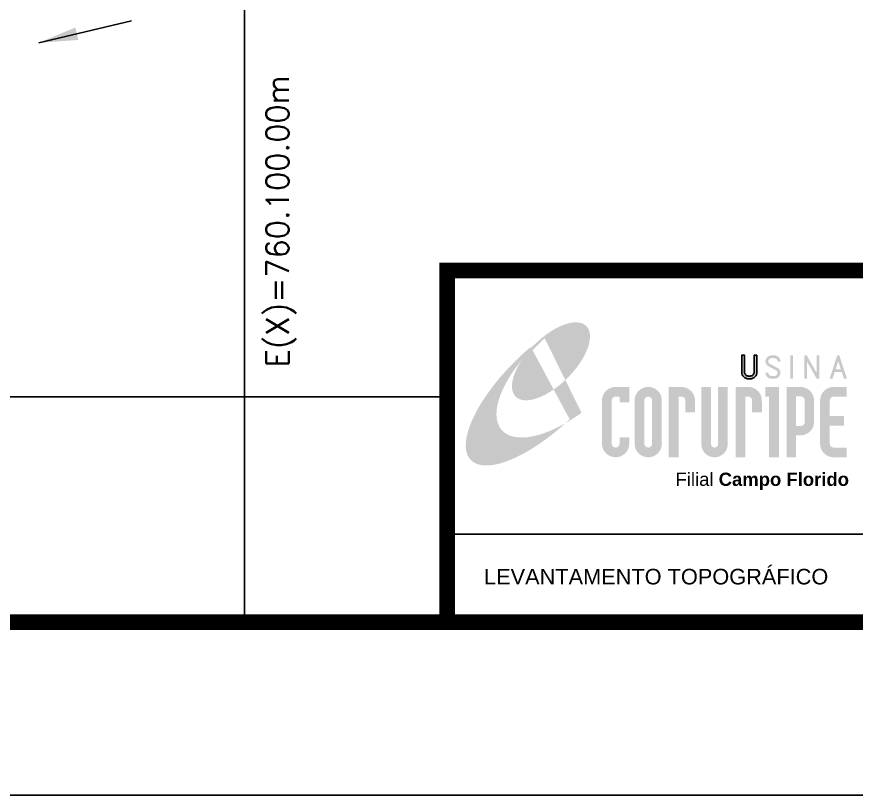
# Model space of a CAD drawing. Header units: millimetres. Extents: x 758395 to 764335, y 7809539 to 7813739.
# Drawn here: x 759837 to 760808, y 7809539 to 7810439 of the extents above; entities that cross this region are included whole.
import ezdxf
from ezdxf.enums import TextEntityAlignment as Align

# ---------------------------------------------------------------- set-up
doc = ezdxf.new("R2010")
doc.units = ezdxf.units.MM
doc.linetypes.add('LIN0', pattern=[0])
for name, color, linetype in [('MALHA', 8, 'Continuous'), ('MARGEM', 5, 'Continuous'), ('TEXTO', 7, 'Continuous')]:
    doc.layers.add(name, color=color, linetype=linetype)
doc.styles.add('ARIAL', font='arial.ttf')
doc.styles.add('Simplex', font='simplex.shx')
doc.styles.get("Standard").update_dxf_attribs({"font": 'arial.ttf'})
doc.dimstyles.new('ISO-25', dxfattribs={"dimtxt": 2.5, "dimasz": 2.5, "dimexe": 1.25, "dimexo": 0.625, "dimtad": 1, "dimtxsty": 'Standard', "dimcen": 2.5, "dimadec": 0, "dimazin": 0, "dimtfac": 1, "dimtmove": 0, "dimatfit": 3, "dimfxl": 1, "dimarcsym": 0})

# ---------------------------------------------------------------- blocks, each defined once
blk = doc.blocks.new('A$C78F83FB3')
at = {"layer": 'MARGEM'}
h = blk.add_hatch(color=20, dxfattribs=at)
edge = h.paths.add_edge_path()
edge.add_ellipse((19.49, 23.77), major_axis=(-6.68, -6.67), ratio=0.469426, start_angle=292.7328, end_angle=601.2579)
edge.add_ellipse((22.83, 22.05), major_axis=(12.64, 11.29), ratio=0.457614, start_angle=79.9069, end_angle=107.9139)
edge = h.paths.add_edge_path()
edge.add_ellipse((18.28, 18.7), major_axis=(13.95, 13.59), ratio=0.386848, start_angle=63.9612, end_angle=264.5993)
edge.add_ellipse((22.83, 22.05), major_axis=(12.64, 11.29), ratio=0.457614, start_angle=107.9139, end_angle=245.1182, ccw=False)
edge.add_ellipse((19.49, 23.77), major_axis=(-6.68, -6.67), ratio=0.469426, start_angle=241.2579, end_angle=292.7328, ccw=False)
for color, points in [(20, [(15.46, 26.12), (14.17, 24.81), (14.06, 24.24), (14.39, 23.97), (14.67, 24.54), (19.47, 29.32), (18.48, 28.66), (17.31, 27.78)]), (7, [(58.42, 24.9), (57.9, 24.9), (57.9, 21.73, -0.414214), (57.15, 20.98), (56.84, 20.98, -0.414214), (56.09, 21.73), (56.09, 24.9), (55.57, 24.9), (55.57, 21.73, 0.414214), (56.84, 20.46), (57.15, 20.46, 0.414214), (58.42, 21.73)]), (7, [(61.7, 24.9), (61.23, 24.9, 0.396318), (60.04, 23.78), (60.04, 23.72, 0.151912), (60.39, 22.97), (60.46, 22.92), (62.18, 22), (62.85, 21.83, 0.12407), (62.51, 22.42), (60.75, 23.36, -0.13192), (60.56, 23.77, -0.385578), (61.23, 24.37), (61.7, 24.37, -0.414214), (62.37, 23.7), (62.89, 23.7, 0.414214)]), (7, [(62.37, 23.7), (62.89, 23.7, 0.414214), (61.7, 24.9), (61.23, 24.9, 0.396318), (60.04, 23.78), (60.04, 23.72, 0.151912), (60.39, 22.97), (60.46, 22.92), (62.18, 22), (62.18, 22, -0.131921), (62.37, 21.59, -0.385578), (61.7, 20.98), (61.23, 20.98, -0.414214), (60.56, 21.65), (60.04, 21.65, 0.414214), (61.23, 20.46), (61.7, 20.46, 0.402546), (62.89, 21.61, 0.165292), (62.51, 22.42), (60.75, 23.36, -0.13192), (60.56, 23.77, -0.385578), (61.23, 24.37), (61.7, 24.37, -0.414214)]), (7, [(30.97, 12.46), (29.13, 12.46), (29.13, 8.21, 1), (34.29, 8.21), (34.29, 9.41), (32.45, 9.41), (32.45, 8.21, -1), (30.97, 8.21)])]:
    blk.add_hatch(color=color, dxfattribs=at).paths.add_polyline_path(points)
h = blk.add_hatch(color=7, dxfattribs=at)
h.paths.add_polyline_path([(65.24, 24.9), (64.72, 24.9), (64.72, 20.46), (65.24, 20.46)])
h.paths.add_polyline_path([(67.38, 20.46), (67.9, 20.46), (67.9, 23.74), (69.74, 20.46), (70.23, 20.46), (70.23, 24.9), (69.71, 24.9), (69.71, 21.58), (67.85, 24.9), (67.38, 24.9)])
h.paths.add_polyline_path([(72.17, 20.46), (72.72, 20.46), (73.14, 21.73), (74.49, 21.73), (74.9, 20.46), (75.45, 20.46), (74, 24.9), (73.62, 24.9)])
h.paths.add_polyline_path([(73.81, 23.8), (74.32, 22.25), (73.31, 22.25)], flags=16)
h = blk.add_hatch(color=7, dxfattribs=at)
h.paths.add_polyline_path([(31.71, 18.93, 0.414214), (29.13, 16.35), (29.13, 12.46), (30.97, 12.46), (30.97, 16.35, -0.414214), (31.71, 17.09), (32.45, 17.09), (32.45, 16.02), (34.29, 16.02), (34.29, 18.93)])
h.paths.add_polyline_path([(44.15, 17.09, -0.414214), (44.89, 16.35), (44.89, 14.1), (46.72, 14.1), (46.72, 16.17, 0.433937), (44.15, 18.93), (41.77, 18.93), (41.77, 12.46), (43.61, 12.46), (43.61, 17.09)])
h.paths.add_polyline_path([(43.61, 12.46), (41.77, 12.46), (41.77, 5.62), (43.61, 5.62)])
h.paths.add_polyline_path([(47.92, 12.46), (49.75, 12.46), (49.75, 18.93), (47.92, 18.93)])
h.paths.add_polyline_path([(52.91, 18.93), (51.08, 18.93), (51.08, 12.46), (52.91, 12.46)])
h.paths.add_polyline_path([(51.08, 8.12, -1), (49.75, 8.12), (49.75, 12.46), (47.92, 12.46), (47.92, 8.12, 1), (52.91, 8.12), (52.91, 12.46), (51.08, 12.46)])
h.paths.add_polyline_path([(54.41, 12.46), (56.25, 12.46), (56.25, 17.09), (56.79, 17.09, -0.414214), (57.53, 16.35), (57.53, 14.1), (59.36, 14.1), (59.36, 16.17, 0.433937), (56.79, 18.93), (54.41, 18.93)])
h.paths.add_polyline_path([(56.25, 12.46), (54.41, 12.46), (54.41, 5.62), (56.25, 5.62)])
h.paths.add_polyline_path([(60.73, 12.46), (62.58, 12.46), (62.58, 18.93), (60.02, 18.93), (60.02, 17.08), (60.73, 17.08)])
h.paths.add_polyline_path([(62.58, 12.46), (60.73, 12.46), (60.73, 5.62), (62.58, 5.62)])
h.paths.add_polyline_path([(64.06, 12.46), (65.82, 12.46), (65.82, 17.17), (66.66, 17.17, -0.450417), (67.48, 16.25), (67.48, 12.46), (69.24, 12.46, 0.002307), (69.24, 12.48, 0.005282), (69.23, 12.54, -0.000938), (69.23, 12.53), (69.23, 16.17, 0.433937), (66.66, 18.93), (64.06, 18.93)])
h.paths.add_polyline_path([(64.06, 5.62), (65.82, 5.62), (65.82, 9.77), (66.66, 9.77, 0.426056), (69.24, 12.46), (67.48, 12.46), (67.48, 12.45, -0.450417), (66.66, 11.53), (65.82, 11.53), (65.82, 12.46), (64.06, 12.46)])
h.paths.add_polyline_path([(70.37, 12.46), (74.87, 12.46), (74.87, 13.44), (72.21, 13.44), (72.21, 16.35, -0.414214), (72.95, 17.09), (75.38, 17.09), (75.38, 18.93), (72.95, 18.93, 0.414214), (70.37, 16.35)])
h.paths.add_polyline_path([(72.21, 11.62), (74.87, 11.62), (74.87, 12.46), (70.37, 12.46), (70.37, 8.21, 0.414214), (72.95, 5.62), (75.38, 5.62), (75.38, 7.47), (72.95, 7.47, -0.414214), (72.21, 8.21)])
h = blk.add_hatch(color=7, dxfattribs=at)
h.paths.add_polyline_path([(35.29, 16.35), (35.29, 8.21, 1), (40.46, 8.21, 0.016978), (40.45, 8.38), (40.45, 16.17, 0.433937), (37.88, 18.93), (37.87, 18.93, 0.41391)])
h.paths.add_polyline_path([(38.62, 16.35), (38.62, 8.21, -1), (37.13, 8.21), (37.13, 16.35, -1)], flags=16)
at = {"layer": 'MARGEM', "color": 7}
blk.add_lwpolyline([(58.42, 24.9), (57.9, 24.9), (57.9, 21.73, -0.414214), (57.15, 20.98), (56.84, 20.98, -0.414214), (56.09, 21.73), (56.09, 24.9), (55.57, 24.9), (55.57, 21.73, 0.414214), (56.84, 20.46), (57.15, 20.46, 0.414214), (58.42, 21.73), (58.42, 24.9)], format="xyb", close=True, dxfattribs=at)
at = {"layer": 'MARGEM', "color": 252, "insert": (43.05, 2.72), "char_height": 2.5, "attachment_point": 1, "style": 'ARIAL'}
blk.add_mtext_dynamic_manual_height_columns('Filial {\\fArial|b1|i0|c0|p34;Campo Florido}', width=33.0271, gutter_width=2.46, heights=[2.95], dxfattribs=at)

msp = doc.modelspace()

# ---------------------------------------------------------------- linework, layer by layer
at = {"layer": 'MALHA'}
for p, q in [((760100, 7809739.35), (760100, 7810464.29)), ((758594.58, 7810000), (760334.58, 7810000))]:
    msp.add_line(p, q, dxfattribs=at)
at = {"layer": 'MARGEM', "color": 174, "linetype": 'LIN0', "flags": 128}
msp.add_lwpolyline([(764334.58, 7813739.35), (758394.58, 7813739.35), (758394.58, 7809539.35), (764334.58, 7809539.35)], close=True, dxfattribs=at)
at = {"layer": 'MARGEM', "color": 174, "linetype": 'LIN0', "const_width": 18.17, "flags": 128}
for points in [[(764134.58, 7813539.35), (758594.58, 7813539.35), (758594.58, 7809739.35), (764134.58, 7809739.35)], [(760334.58, 7810145.96), (764134.58, 7810145.96), (764134.58, 7809739.35), (760334.58, 7809739.35)]]:
    msp.add_lwpolyline(points, close=True, dxfattribs=at)
at = {"layer": 'MARGEM', "color": 174, "linetype": 'LIN0', "const_width": 2.02, "flags": 128}
msp.add_lwpolyline([(760334.58, 7809841.01), (762110.81, 7809841.01)], dxfattribs=at)

# ---------------------------------------------------------------- block references
at = {"layer": 'MARGEM', "linetype": 'ByBlock', "xscale": 6.116010859387616, "yscale": 6.116010859387616, "zscale": 6.116010859387616}
msp.add_blockref('A$C78F83FB3', (760335.33, 7809895.6), dxfattribs=at)

# ---------------------------------------------------------------- texts
at = {"layer": 'MALHA', "style": 'Simplex'}
msp.add_text('E(X)=760.100.00m', height=26, rotation=90, dxfattribs=at).set_placement((760138.2, 7810371.54), align=Align.MIDDLE_RIGHT)
at = {"layer": 'MARGEM', "color": 7, "linetype": 'ByBlock'}
msp.add_text('LEVANTAMENTO TOPOGRÁFICO', height=18, dxfattribs=at).set_placement((760576.16, 7809792.03), align=Align.MIDDLE_CENTER)

# ---------------------------------------------------------------- leaders
at = {"layer": 'TEXTO'}
msp.add_leader([(759862.4, 7810409.27), (759969.36, 7810434.69)], dimstyle='ISO-25', override={"dimasz": 45, "dimzin": 0}, dxfattribs=at)

doc.saveas('drawing.dxf')
